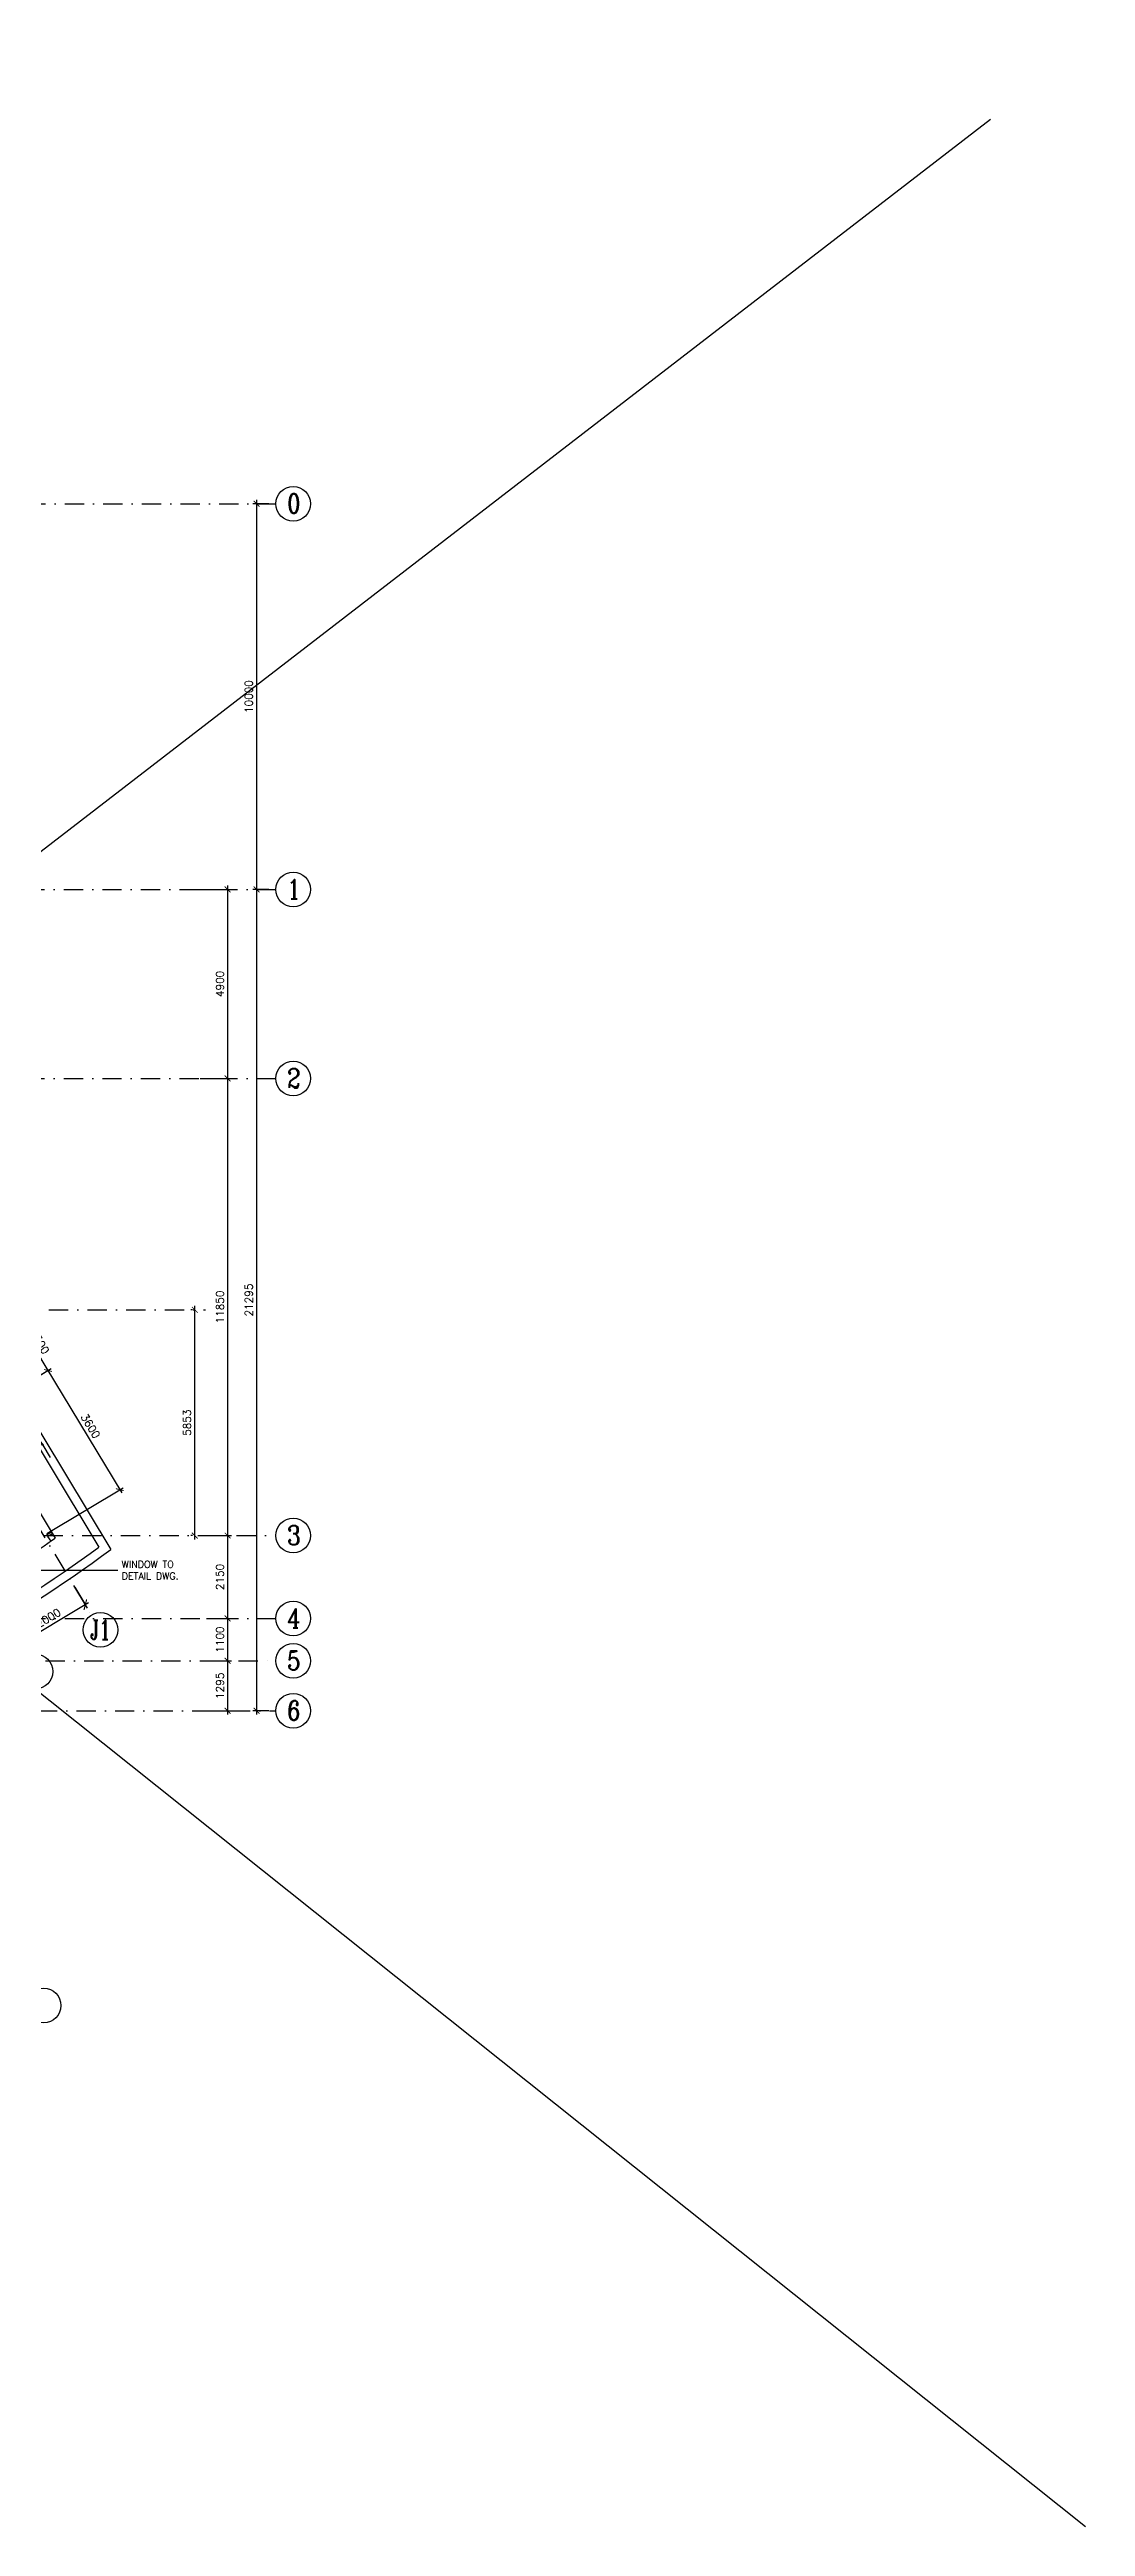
# Model space of a CAD drawing. Extents: x 2879167 to 2959690, y -882003 to -585933.
# Drawn here: x 2932840 to 2959690, y -781926 to -717704 of the extents above; entities that cross this region are included whole.
import ezdxf
from ezdxf.enums import TextEntityAlignment as Align

# ---------------------------------------------------------------- set-up
doc = ezdxf.new("R2010")
doc.units = 0
doc.header["$LTSCALE"] = 1000
doc.header["$MEASUREMENT"] = 0
doc.header["$PDMODE"] = 66
doc.linetypes.add('DASHDOT', pattern=[1, 0.5, -0.25, 0, -0.25])
doc.layers.get('0').update_dxf_attribs({"linetype": 'CONTINUOUS'})
doc.layers.get('DEFPOINTS').update_dxf_attribs({"linetype": 'CONTINUOUS'})
for name, color, linetype in [('DIM', 5, 'CONTINUOUS'), ('DRAIN', 1, 'CONTINUOUS'), ('GRID', 6, 'DASHDOT'), ('LINE', 7, 'CONTINUOUS'), ('SPEC', 7, 'CONTINUOUS'), ('WIN', 5, 'CONTINUOUS')]:
    doc.layers.add(name, color=color, linetype=linetype)
doc.styles.add('1', font='ROMANC.SHX', dxfattribs={"width": 0.65, "height": 0.5})
doc.styles.add('ROMANS', font='romans.shx')
doc.styles.get("Standard").update_dxf_attribs({"font": 'Helv.shx'})
doc.dimstyles.get("Standard").update_dxf_attribs({"dimscale": 5, "dimtxt": 1, "dimasz": 2, "dimexe": 1, "dimexo": 1, "dimgap": 1, "dimtad": 0, "dimtih": 1, "dimtoh": 1, "dimdec": 4, "dimzin": 0, "dimdsep": 46, "dimtxsty": 'ROMANS', "dimcen": 1, "dimadec": 0, "dimazin": 0, "dimtfac": 1, "dimtdec": 4, "dimtofl": 0, "dimtmove": 0, "dimatfit": 3, "dimfxl": 0, "dimtolj": 1, "dimtzin": 0, "dimarcsym": 0})
doc.dimstyles.new('STANDARD$0', dxfattribs={"dimscale": 0, "dimtxt": 8, "dimasz": 6, "dimexe": 1, "dimexo": 1, "dimgap": 3, "dimtad": 1, "dimdec": 0, "dimlfac": -1, "dimrnd": 1, "dimzin": 0, "dimdsep": 46, "dimtxsty": 'Standard', "dimcen": 0, "dimclrd": 5, "dimclre": 250, "dimadec": 0, "dimazin": 0, "dimtfac": 1, "dimtdec": 4, "dimtofl": 0, "dimtmove": 0, "dimatfit": 3, "dimfxl": 0, "dimtolj": 1, "dimtzin": 0, "dimarcsym": 0})

# ---------------------------------------------------------------- blocks, each defined once
blk = doc.blocks.new('_ARCHTICK')
at = {"color": 0, "linetype": 'ByBlock', "const_width": 0.15}
blk.add_lwpolyline([(-0.5, -0.5), (0.5, 0.5)], dxfattribs=at)
blk = doc.blocks.new('*D14')
at = {"layer": 'DEFPOINTS', "color": 0}
for p in [(2938621, -729481), (2938205, -739481), (2938621, -739481)]:
    blk.add_point(p, dxfattribs=at)
at = {"layer": 'DIM', "color": 0}
for p, q in [((2938521, -729481), (2938105, -729481)), ((2938205, -729381), (2938205, -739581)), ((2938521, -739481), (2938105, -739481))]:
    blk.add_line(p, q, dxfattribs=at)
at = {"layer": 'DIM', "color": 0, "xscale": 150, "yscale": 150, "zscale": 150}
for p, rotation in [((2938205, -729481), 90), ((2938205, -739481), 270)]:
    blk.add_blockref('_ARCHTICK', p, dxfattribs=dict(at, rotation=rotation))
at = {"layer": 'DIM', "color": 7, "insert": (2938005, -734481), "char_height": 200, "attachment_point": 5, "rotation": 90, "style": 'ROMANS'}
blk.add_mtext('\\A1;10000', dxfattribs=at)
blk = doc.blocks.new('*D18')
at = {"layer": 'DEFPOINTS', "color": 0}
for p in [(2936307, -739481), (2936645, -744381), (2937455, -744381)]:
    blk.add_point(p, dxfattribs=at)
at = {"layer": 'DIM', "color": 0}
for p, q in [((2936407, -739481), (2937555, -739481)), ((2937455, -739381), (2937455, -744481)), ((2936745, -744381), (2937555, -744381))]:
    blk.add_line(p, q, dxfattribs=at)
at = {"layer": 'DIM', "color": 0, "xscale": 150, "yscale": 150, "zscale": 150}
for p, rotation in [((2937455, -739481), 90), ((2937455, -744381), 270)]:
    blk.add_blockref('_ARCHTICK', p, dxfattribs=dict(at, rotation=rotation))
at = {"layer": 'DIM', "color": 7, "insert": (2937255, -741931), "char_height": 200, "attachment_point": 5, "rotation": 90, "style": 'ROMANS'}
blk.add_mtext('\\A1;4900', dxfattribs=at)
blk = doc.blocks.new('*D20')
at = {"layer": 'DEFPOINTS', "color": 0}
for p in [(2931773, -752572), (2934661, -755043), (2932687, -756233)]:
    blk.add_point(p, dxfattribs=at)
at = {"layer": 'DIM', "color": 0}
for p, q in [((2931858, -752520), (2932884, -751902)), ((2932747, -751868), (2934712, -755129)), ((2932772, -756181), (2934746, -754992))]:
    blk.add_line(p, q, dxfattribs=at)
at = {"layer": 'DIM', "color": 0, "xscale": 150, "yscale": 150, "zscale": 150}
for p, rotation in [((2932799, -751953), 121.0729509684246), ((2934661, -755043), 301.0729509684245)]:
    blk.add_blockref('_ARCHTICK', p, dxfattribs=dict(at, rotation=rotation))
at = {"layer": 'DIM', "color": 7, "insert": (2933901, -753395), "char_height": 200, "attachment_point": 5, "rotation": 301.07295, "style": 'ROMANS'}
blk.add_mtext('\\A1;3600', dxfattribs=at)
blk = doc.blocks.new('*D21')
at = {"layer": 'DEFPOINTS', "color": 0}
for p in [(2930048, -751855), (2932799, -751953), (2930825, -753143)]:
    blk.add_point(p, dxfattribs=at)
at = {"layer": 'DIM', "color": 0}
for p, q in [((2930134, -751803), (2932108, -750614)), ((2931971, -750580), (2932850, -752039)), ((2930910, -753091), (2932884, -751902))]:
    blk.add_line(p, q, dxfattribs=at)
at = {"layer": 'DIM', "color": 0, "xscale": 150, "yscale": 150, "zscale": 150}
for p, rotation in [((2932023, -750665), 121.0729509684246), ((2932799, -751953), 301.0729509684245)]:
    blk.add_blockref('_ARCHTICK', p, dxfattribs=dict(at, rotation=rotation))
at = {"layer": 'DIM', "color": 7, "insert": (2932582, -751206), "char_height": 200, "attachment_point": 5, "rotation": 301.07295, "style": 'ROMANS'}
blk.add_mtext('\\A1;1500', dxfattribs=at)
blk = doc.blocks.new('*D38')
at = {"layer": 'DEFPOINTS', "color": 0}
for p in [(2936645, -744381), (2936645, -756233), (2937455, -756233)]:
    blk.add_point(p, dxfattribs=at)
at = {"layer": 'DIM', "color": 0}
for p, q in [((2937455, -744281), (2937455, -756333)), ((2936745, -744381), (2937555, -744381)), ((2936745, -756233), (2937555, -756233))]:
    blk.add_line(p, q, dxfattribs=at)
at = {"layer": 'DIM', "color": 0, "xscale": 150, "yscale": 150, "zscale": 150}
for p, rotation in [((2937455, -744381), 90), ((2937455, -756233), 270)]:
    blk.add_blockref('_ARCHTICK', p, dxfattribs=dict(at, rotation=rotation))
at = {"layer": 'DIM', "color": 7, "insert": (2937255, -750307), "char_height": 200, "attachment_point": 5, "rotation": 90, "style": 'ROMANS'}
blk.add_mtext('\\A1;11850', dxfattribs=at)
blk = doc.blocks.new('*D39')
at = {"layer": 'DEFPOINTS', "color": 0}
for p in [(2936805, -756233), (2936805, -758381), (2937455, -758381)]:
    blk.add_point(p, dxfattribs=at)
at = {"layer": 'DIM', "color": 0}
for p, q in [((2936905, -756233), (2937555, -756233)), ((2937455, -756133), (2937455, -758481)), ((2936905, -758381), (2937555, -758381))]:
    blk.add_line(p, q, dxfattribs=at)
at = {"layer": 'DIM', "color": 0, "xscale": 150, "yscale": 150, "zscale": 150}
for p, rotation in [((2937455, -756233), 90), ((2937455, -758381), 270)]:
    blk.add_blockref('_ARCHTICK', p, dxfattribs=dict(at, rotation=rotation))
at = {"layer": 'DIM', "color": 7, "insert": (2937255, -757307), "char_height": 200, "attachment_point": 5, "rotation": 90, "style": 'ROMANS'}
blk.add_mtext('\\A1;2150', dxfattribs=at)
blk = doc.blocks.new('*D55')
at = {"layer": 'DEFPOINTS', "color": 0}
for p in [(2936805, -758381), (2936805, -759481), (2937455, -759481)]:
    blk.add_point(p, dxfattribs=at)
at = {"layer": 'DIM', "color": 0}
for p, q in [((2936905, -758381), (2937555, -758381)), ((2937455, -758281), (2937455, -759581)), ((2936905, -759481), (2937555, -759481))]:
    blk.add_line(p, q, dxfattribs=at)
at = {"layer": 'DIM', "color": 0, "xscale": 150, "yscale": 150, "zscale": 150}
for p, rotation in [((2937455, -758381), 90), ((2937455, -759481), 270)]:
    blk.add_blockref('_ARCHTICK', p, dxfattribs=dict(at, rotation=rotation))
at = {"layer": 'DIM', "color": 7, "insert": (2937255, -758931), "char_height": 200, "attachment_point": 5, "rotation": 90, "style": 'ROMANS'}
blk.add_mtext('\\A1;1100', dxfattribs=at)
blk = doc.blocks.new('*D63')
at = {"layer": 'DEFPOINTS', "color": 0}
for p in [(2936805, -759481), (2936805, -760774), (2937455, -760774)]:
    blk.add_point(p, dxfattribs=at)
at = {"layer": 'DIM', "color": 0}
for p, q in [((2936905, -759481), (2937555, -759481)), ((2937455, -759381), (2937455, -760874)), ((2936905, -760774), (2937555, -760774))]:
    blk.add_line(p, q, dxfattribs=at)
at = {"layer": 'DIM', "color": 0, "xscale": 150, "yscale": 150, "zscale": 150}
for p, rotation in [((2937455, -759481), 90), ((2937455, -760774), 270)]:
    blk.add_blockref('_ARCHTICK', p, dxfattribs=dict(at, rotation=rotation))
at = {"layer": 'DIM', "color": 7, "insert": (2937255, -760128), "char_height": 200, "attachment_point": 5, "rotation": 90, "style": 'ROMANS'}
blk.add_mtext('\\A1;1295', dxfattribs=at)
blk = doc.blocks.new('*D64')
at = {"layer": 'DEFPOINTS', "color": 0}
for p in [(2938621, -739481), (2938205, -760774), (2938621, -760774)]:
    blk.add_point(p, dxfattribs=at)
at = {"layer": 'DIM', "color": 0}
for p, q in [((2938521, -739481), (2938105, -739481)), ((2938205, -739381), (2938205, -760874)), ((2938521, -760774), (2938105, -760774))]:
    blk.add_line(p, q, dxfattribs=at)
at = {"layer": 'DIM', "color": 0, "xscale": 150, "yscale": 150, "zscale": 150}
for p, rotation in [((2938205, -739481), 90), ((2938205, -760774), 270)]:
    blk.add_blockref('_ARCHTICK', p, dxfattribs=dict(at, rotation=rotation))
at = {"layer": 'DIM', "color": 7, "insert": (2938005, -750128), "char_height": 200, "attachment_point": 5, "rotation": 90, "style": 'ROMANS'}
blk.add_mtext('\\A1;21295', dxfattribs=at)
blk = doc.blocks.new('A$C20F67EEF')
at = {"layer": 'LINE', "color": 5}
blk.add_line((33, 200), (33, 571), dxfattribs=at)
blk.add_solid([(0, 200), (67, 200), (33, 0)], dxfattribs=at)
blk = doc.blocks.new('*D70')
at = {"layer": 'DEFPOINTS', "color": 0}
for p in [(2933413, -757438), (2931730, -758521), (2932054, -759058)]:
    blk.add_point(p, dxfattribs=at)
at = {"layer": 'DIM'}
for p, q in [((2933465, -757524), (2933819, -758112)), ((2933853, -757975), (2931968, -759110)), ((2931782, -758607), (2932106, -759144))]:
    blk.add_line(p, q, dxfattribs=at)
at = {"layer": 'DIM', "xscale": 200, "yscale": 200, "zscale": 200}
for p, rotation in [((2933767, -758026), 31.07295098388287), ((2932054, -759058), 211.0729509838829)]:
    blk.add_blockref('_ARCHTICK', p, dxfattribs=dict(at, rotation=rotation))
at = {"layer": 'DIM', "color": 7, "insert": (2932807, -758371), "char_height": 200, "attachment_point": 5, "rotation": 31.07295, "style": 'ROMANS'}
blk.add_mtext('\\A1;2000', dxfattribs=at)
blk = doc.blocks.new('*D73')
at = {"layer": 'DEFPOINTS', "color": 0}
for p in [(2936605, -750380), (2936645, -750380), (2936645, -756233)]:
    blk.add_point(p, dxfattribs=at)
at = {"layer": 'DIM', "color": 0}
for p, q in [((2936545, -750380), (2936505, -750380)), ((2936605, -756333), (2936605, -750280)), ((2936545, -756233), (2936505, -756233))]:
    blk.add_line(p, q, dxfattribs=at)
at = {"layer": 'DIM', "color": 0, "xscale": 150, "yscale": 150, "zscale": 150}
for p, rotation in [((2936605, -750380), 90), ((2936605, -756233), 270)]:
    blk.add_blockref('_ARCHTICK', p, dxfattribs=dict(at, rotation=rotation))
at = {"layer": 'DIM', "color": 7, "insert": (2936405, -753307), "char_height": 200, "attachment_point": 5, "rotation": 90, "style": 'ROMANS'}
blk.add_mtext('\\A1;5853', dxfattribs=at)

msp = doc.modelspace()

# ---------------------------------------------------------------- linework, layer by layer
at = {"ltscale": 2}
msp.add_line((2927257.1, -745140), (2934121.1, -756530.8), dxfattribs=at)
msp.add_arc((2914231.1, -729481.4), 33575, 290.785063, 306.327806, dxfattribs=at)
at = {"layer": 'DIM', "ltscale": 0.1}
for p, q in [((2879166.8, -717703.5), (2959689.8, -781925.5)), ((2879495.8, -779461.5), (2957224.8, -719510.5))]:
    msp.add_line(p, q, dxfattribs=at)
at = {"layer": 'DRAIN', "color": 1, "ltscale": 2}
msp.add_line((2927487.1, -745076.1), (2934426, -756591.2), dxfattribs=at)
msp.add_arc((2914231.1, -729481.4), 33805, 290.407483, 306.683527, dxfattribs=at)
at = {"layer": 'GRID'}
for p, q in [((2915944.1, -728449.1), (2933927.4, -758292.3)), ((2914231.1, -729481.4), (2938704.8, -729481.4)), ((2902205.2, -739481.4), (2938704.8, -739481.4)), ((2902205.2, -744381.4), (2938704.8, -744381.4)), ((2926825.1, -750379.9), (2936885, -750379.9)), ((2932686.5, -756233), (2938704.8, -756233)), ((2914231.1, -758381.4), (2938704.8, -758381.4)), ((2901731.1, -759481.4), (2938704.8, -759481.4)), ((2905534.4, -760774.4), (2938704.8, -760774.4))]:
    msp.add_line(p, q, dxfattribs=at)
at = {"layer": 'GRID', "color": 7, "linetype": 'Continuous'}
for centre in [(2939154.8, -729481.4), (2939154.8, -739481.4), (2939154.8, -744381.4), (2939154.8, -756233.4), (2934159.7, -758677.7), (2939154.8, -758381.4), (2939154.8, -759481.4), (2932476.3, -759759.1), (2939154.8, -760774.4), (2932686.5, -768419.7)]:
    msp.add_circle(centre, 450, dxfattribs=at)
at = {"layer": 'WIN'}
for p, q in [((2931599.5, -753993.1), (2932988.1, -756297.5)), ((2932761.3, -756211.8), (2932889.8, -756134.4)), ((2932787.1, -756254.6), (2932915.6, -756177.2)), ((2932787.1, -756254.6), (2932872.6, -756377.9))]:
    msp.add_line(p, q, dxfattribs=at)
msp.add_arc((2914231.1, -729481.4), 32725, 301.660836, 304.971546, dxfattribs=at)

# ---------------------------------------------------------------- block references
at = {"ltscale": 0.1, "xscale": -1, "rotation": 211.0729509838909}
msp.add_blockref('A$C20F67EEF', (2932532.9, -753736.9), dxfattribs=at)

# ---------------------------------------------------------------- texts
at = {"layer": 'GRID', "color": 3, "style": '1'}
for s, width, p in [('0', 0.8, (2939174.3, -729474.5)), ('1', 0.8, (2939174.3, -739474.5)), ('2', 0.8, (2939174.3, -744374.5)), ('3', 0.8, (2939174.3, -756226.5)), ('J1', 0.7, (2934159.7, -758677.7)), ('4', 0.8, (2939174.3, -758374.5)), ('5', 0.8, (2939174.3, -759474.5)), ('6', 0.8, (2939174.3, -760767.5))]:
    msp.add_text(s, height=500, dxfattribs=dict(at, width=width)).set_placement(p, align=Align.MIDDLE_CENTER)
at = {"layer": 'SPEC', "color": 7, "insert": (2934710.2, -757131.1), "char_height": 180, "attachment_point": 4, "style": 'ROMANS'}
msp.add_mtext('WINDOW TO\\PDETAIL DWG.', dxfattribs=at)

# ---------------------------------------------------------------- dimensions: what is measured, and where the dimension line sits
at = {"layer": 'DIM'}
for base, p1, p2, angle, override, picture, middle in [((2938204.8, -739481.4), (2938620.8, -729481.4), (2938620.8, -739481.4), 90, {"dimscale": 100, "dimtxt": 2, "dimasz": 1.5, "dimgap": 1, "dimlfac": 1, "dimrnd": 0, "dimtxsty": 'ROMANS', "dimblk1": 'ARCHTICK', "dimblk2": 'ARCHTICK', "dimsah": 1, "dimdle": 1, "dimclrd": 0, "dimclre": 0, "dimclrt": 7, "dimtdec": 0, "dimtmove": 2}, '*D14', (2938004.8, -734481.4)), ((2937454.8, -744381.4), (2936307.2, -739481.4), (2936645.2, -744381.4), 90, {"dimscale": 100, "dimtxt": 2, "dimasz": 1.5, "dimgap": 1, "dimlfac": 1, "dimrnd": 0, "dimtxsty": 'ROMANS', "dimblk1": 'ARCHTICK', "dimblk2": 'ARCHTICK', "dimsah": 1, "dimdle": 1, "dimclrd": 0, "dimclre": 0, "dimclrt": 7, "dimtdec": 0, "dimtmove": 2}, '*D18', (2937254.8, -741931.4)), ((2936604.8, -750380.2), (2936645.1, -756232.9), (2936645.1, -750380.2), 90, {"dimscale": 100, "dimtxt": 2, "dimasz": 1.5, "dimgap": 1, "dimlfac": 1, "dimrnd": 0, "dimtxsty": 'ROMANS', "dimblk1": 'ARCHTICK', "dimblk2": 'ARCHTICK', "dimsah": 1, "dimdle": 1, "dimclrd": 0, "dimclre": 0, "dimclrt": 7, "dimtdec": 0, "dimtmove": 2}, '*D73', (2936404.8, -753306.5)), ((2932054.1, -759058.5), (2933412.9, -757438.4), (2931730.5, -758521.4), 31.072951, {"dimscale": 100, "dimtxt": 2, "dimasz": 2, "dimgap": 1, "dimlfac": 1, "dimrnd": 0, "dimtxsty": 'ROMANS', "dimblk1": 'ARCHTICK', "dimblk2": 'ARCHTICK', "dimsah": 1, "dimdle": 1, "dimclrd": 256, "dimclre": 256, "dimclrt": 7, "dimaunit": 1, "dimadec": 3, "dimtdec": 0, "dimtmove": 2, "dimldrblk": 'ARCHTICK', "dimlwd": 65535, "dimlwe": 65535}, '*D70', (2932807.4, -758371)), ((2937454.8, -759481.4), (2936804.8, -758381.4), (2936804.8, -759481.4), 90, {"dimscale": 100, "dimtxt": 2, "dimasz": 1.5, "dimgap": 1, "dimlfac": 1, "dimrnd": 0, "dimtxsty": 'ROMANS', "dimblk1": 'ARCHTICK', "dimblk2": 'ARCHTICK', "dimsah": 1, "dimdle": 1, "dimclrd": 0, "dimclre": 0, "dimclrt": 7, "dimtdec": 0, "dimtmove": 2}, '*D55', (2937254.8, -758931.4))]:
    dim = msp.add_linear_dim(base=base, p1=p1, p2=p2, angle=angle, dimstyle='STANDARD$0', override=override, dxfattribs=at)
    dim.commit()
    dim.dimension.update_dxf_attribs({"geometry": picture, "text_midpoint": middle})
for base, p1, p2, angle, text, picture, middle in [((2938204.8, -760774.4), (2938620.8, -739481.4), (2938620.8, -760774.4), 90, '21295', '*D64', (2938004.8, -750127.9)), ((2937454.8, -756233), (2936645.2, -744381.4), (2936645.2, -756233), 90, '11850', '*D38', (2937254.8, -750307.2)), ((2932798.8, -751953.3), (2930048.4, -751854.9), (2930824.5, -753143), 301.072951, '1500', '*D21', (2932582, -751206.1)), ((2934660.8, -755043.3), (2931772.7, -752571.6), (2932686.5, -756233), 301.072951, '3600', '*D20', (2933901.1, -753395.1)), ((2937454.8, -758381.4), (2936804.8, -756233), (2936804.8, -758381.4), 90, '2150', '*D39', (2937254.8, -757307.2)), ((2937454.8, -760774.4), (2936804.8, -759481.4), (2936804.8, -760774.4), 90, '1295', '*D63', (2937254.8, -760127.9))]:
    dim = msp.add_linear_dim(base=base, p1=p1, p2=p2, angle=angle, text=text, dimstyle='STANDARD$0', override={"dimscale": 100, "dimtxt": 2, "dimasz": 1.5, "dimgap": 1, "dimlfac": 1, "dimrnd": 0, "dimtxsty": 'ROMANS', "dimblk1": 'ARCHTICK', "dimblk2": 'ARCHTICK', "dimsah": 1, "dimdle": 1, "dimclrd": 0, "dimclre": 0, "dimclrt": 7, "dimtdec": 0, "dimtmove": 2}, dxfattribs=at)
    dim.commit()
    dim.dimension.update_dxf_attribs({"geometry": picture, "text_midpoint": middle})

# ---------------------------------------------------------------- leaders
at = {"layer": 'SPEC', "annotation_type": 0, "has_hookline": 1, "hookline_direction": 0, "text_width": 3745.7}
msp.add_leader([(2926086.9, -744136.4), (2928301.6, -745133.2), (2929122.1, -745133.2)], dimstyle='Standard', override={"dimscale": 100, "dimtxt": 2, "dimasz": 2.5, "dimexe": 1, "dimexo": 1, "dimgap": 1, "dimtih": 0, "dimtoh": 0, "dimdec": 0, "dimtxsty": 'ROMANS', "dimcen": 0, "dimdle": 1, "dimclrt": 7, "dimtdec": 0}, dxfattribs=at)
at = {"layer": 'SPEC'}
msp.add_leader([(2932554.5, -756524.7), (2932554.5, -757131.1), (2934610.2, -757131.1)], dimstyle='Standard', override={"dimscale": 100, "dimtxt": 2, "dimasz": 2.5, "dimexe": 1, "dimexo": 1, "dimgap": 1, "dimtih": 0, "dimtoh": 0, "dimdec": 0, "dimtxsty": 'ROMANS', "dimcen": 0, "dimdle": 1, "dimclrt": 7, "dimtdec": 0}, dxfattribs=at)

doc.saveas('drawing.dxf')
